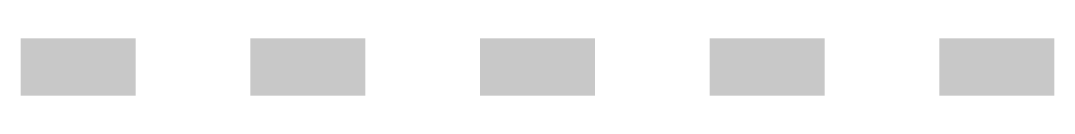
# Model space of a CAD drawing. Header units: metres. Extents: x 591850 to 11787372, y 2319432 to 2388242.
# Drawn here: x 591850 to 591859, y 2319432 to 2319432.5 of the extents above.
import ezdxf

# ---------------------------------------------------------------- set-up
doc = ezdxf.new("R2010")
doc.units = ezdxf.units.M
doc.header["$MEASUREMENT"] = 0
doc.layers.add('Level 63', color=7, linetype='Continuous', lineweight=0)

msp = doc.modelspace()

# ---------------------------------------------------------------- linework, layer by layer
at = {"layer": 'Level 63', "color": 7, "linetype": 'Continuous', "lineweight": 0, "extrusion": (0, 0, -1)}
for points in [[(-591850, 2319432.5), (-591851, 2319432.5), (-591850, 2319432), (-591851, 2319432)], [(-591850, 2319432.5), (-591851, 2319432.5), (-591850, 2319432), (-591851, 2319432)], [(-591852, 2319432.5), (-591853, 2319432.5), (-591852, 2319432), (-591853, 2319432)], [(-591854, 2319432.5), (-591855, 2319432.5), (-591854, 2319432), (-591855, 2319432)], [(-591856, 2319432.5), (-591857, 2319432.5), (-591856, 2319432), (-591857, 2319432)], [(-591858, 2319432.5), (-591859, 2319432.5), (-591858, 2319432), (-591859, 2319432)]]:
    msp.add_solid(points, dxfattribs=at)

doc.saveas('drawing.dxf')
